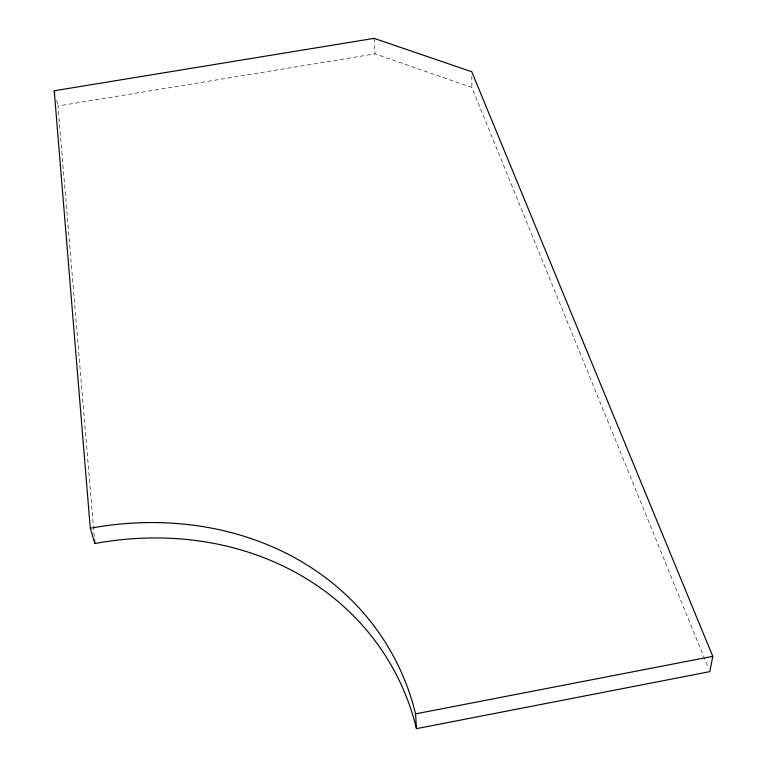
<?xml version="1.0" encoding="UTF-8"?>
<svg xmlns="http://www.w3.org/2000/svg" width="767" height="767" viewBox="0 0 767 767"><rect width="100%" height="100%" fill="white"/><g stroke="black" fill="none" stroke-linecap="round" stroke-linejoin="round"><path stroke-width="0.58" stroke-dasharray="3.83 2.88" d="M94.245 536.373L57.956 106.009L375.034 53.843L471.887 87.486L708.468 668.325M56.624 100.563L57.956 106.009M374.095 38.35L375.034 53.843M471.81 76.259L471.887 87.486"/><path stroke-width="1.15" d="M712.773 656.331L709.83 671.652L416.462 728.65A320.711 276.561 -31.9 0 0 94.849 543.525L90.285 528.242L54.227 90.765L374.095 38.35L471.782 71.762L712.773 656.331L415.58 713.876A324.892 278.536 -31.1 0 0 90.285 528.242M54.227 90.765L54.754 92.941M94.552 539.949L94.849 543.525M415.58 713.876L416.462 728.65"/></g></svg>
